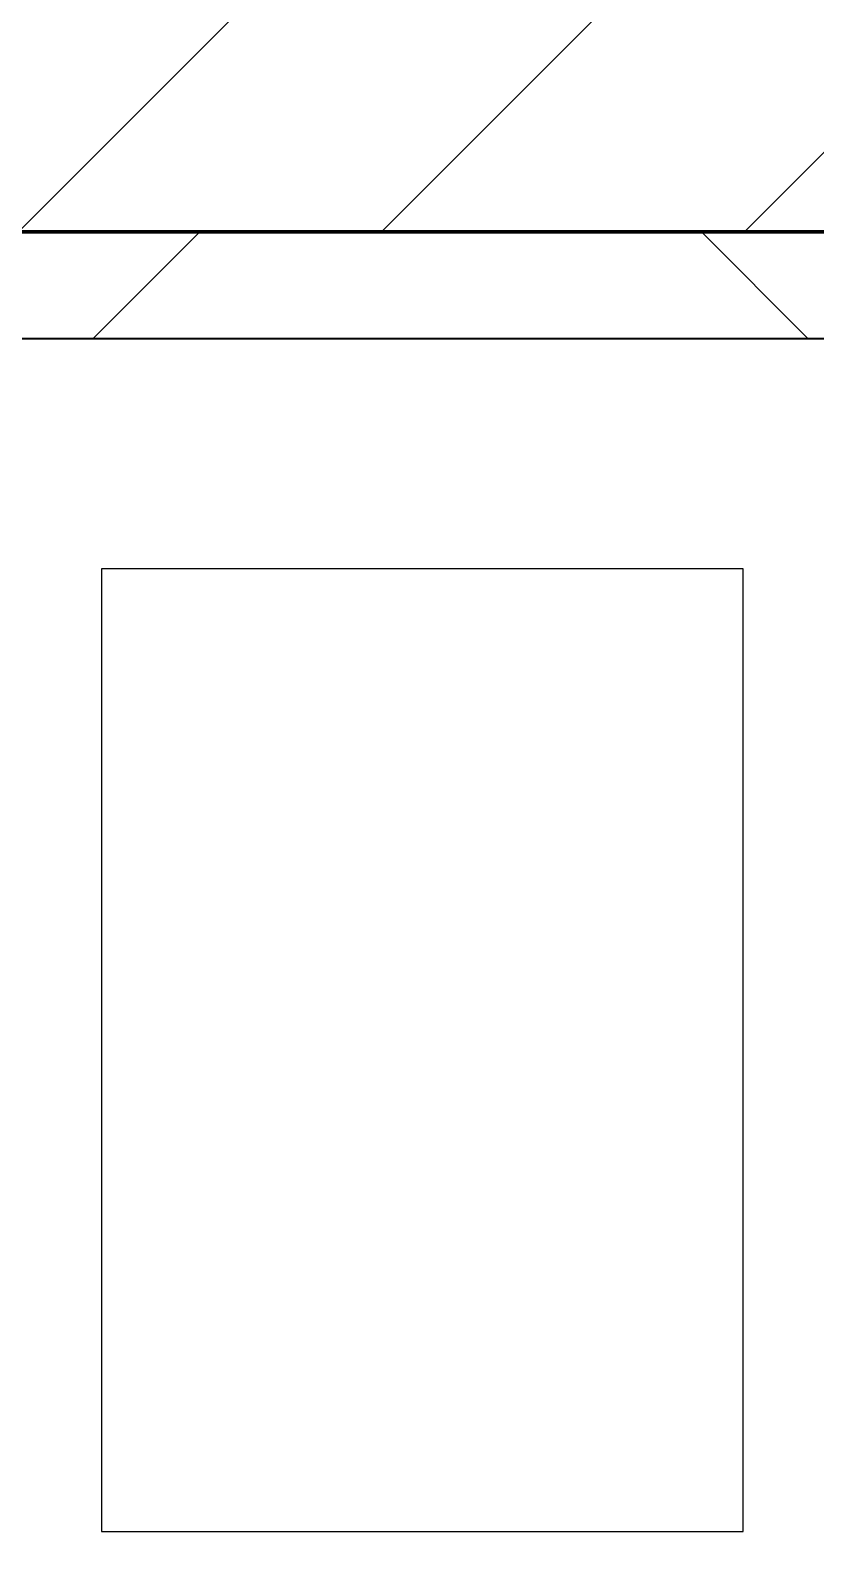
# Model space of a CAD drawing. Header units: millimetres. Extents: x -853228 to -744682, y -17776 to 32484.
# Drawn here: x -824966 to -824599, y 7325 to 8038 of the extents above; entities that cross this region are included whole.
import ezdxf
from ezdxf.xclip import XClip

# ---------------------------------------------------------------- set-up
doc = ezdxf.new("R2010")
doc.units = ezdxf.units.MM
doc.header["$XCLIPFRAME"] = 0
doc.layers.add('000 - WIPEOUT', color=250, linetype='Continuous')
doc.layers.add('A11_ALU.SOLID SHEET', color=2, linetype='Continuous')
for name, color, linetype, lineweight in [('A-GLAZ-CURT', 2, 'Continuous', 9), ('A-WALL', 5, 'Continuous', 35), ('A-WALL-FNSH', 2, 'Continuous', 35), ('A-WALL-PATT', 1, 'Continuous', 9)]:
    doc.layers.add(name, color=color, linetype=linetype, lineweight=lineweight)

# ---------------------------------------------------------------- blocks, each defined once
blk = doc.blocks.new('PPLS-PP19_Custom Tile Pattern - Custom Tile Pattern-V49-4281-01 ENLARGED LOWER PLATFORM LEVEL - REFLECTED CEILING PLAN - SHEET 2')
at = {"layer": 'A-GLAZ-CURT'}
for p, q in [((-300, 0), (300, 0)), ((300, 0), (-300, 0)), ((195.99, 0), (208.62, 0)), ((208.62, 0), (195.99, 0)), ((209.65, 0), (213.31, 0)), ((213.31, 0), (209.65, 0)), ((230.06, 0), (300, 0)), ((-300, -50), (300, -50)), ((300, -50), (-300, -50))]:
    blk.add_line(p, q, dxfattribs=at)
for points, knots in [([(136.44, 0), (121.66, 0), (86.93, 0), (51.16, 0), (31.18, 0)], [-106.750556, -106.750556, -106.750556, -106.750556, -59.610984, 0, 0, 0, 0]), ([(36.29, 0), (37.77, 0), (48.82, 0), (64.79, 0), (95.91, 0), (124.45, 0), (132.42, 0), (134.6, 0)], [-314.598523, -314.598523, -314.598523, -314.598523, -305.899624, -287.17622, -249.500363, -194.761443, -152.241002, -152.241002, -152.241002, -152.241002]), ([(70.7, 0), (75.42, 0), (98.18, 0), (120.63, 0), (138.28, 0), (138.53, 0)], [-360.682439, -360.682439, -360.682439, -360.682439, -346.313304, -291.370682, -290.5735, -290.5735, -290.5735, -290.5735]), ([(139.11, 0), (129.86, 0), (109.15, 0), (82.56, 0), (70.7, 0)], [-454.816382, -454.816382, -454.816382, -454.816382, -401.860199, -359.602546, -359.602546, -359.602546, -359.602546]), ([(70.7, 0), (81.41, 0), (101.3, 0), (116.36, 0), (128.63, 0), (128.95, 0)], [-95.030487, -95.030487, -95.030487, -95.030487, -63.759246, -39.050993, -35.895543, -35.895543, -35.895543, -35.895543]), ([(94.4, 0), (94.4, 0), (94.64, 0), (99.11, 0), (108.97, 0), (120.79, 0), (139.94, 0), (163.31, 0), (185.23, 0), (193.62, 0), (194.69, 0), (194.79, 0)], [-2348.345796, -2348.345796, -2348.345796, -2348.345796, -2310.419338, -2233.599744, -2052.234781, -1843.028543, -1530.39897, -1095.004608, -529.74427, -295.064701, -265.121568, -265.121568, -265.121568, -265.121568]), ([(129.02, 0), (129.02, 0), (124.41, 0), (122.35, 0), (114.96, 0), (108.04, 0), (103.09, 0)], [-35.386604, -35.386604, -35.386604, -35.386604, -31.430235, -22.807238, -15.488593, 0, 0, 0, 0]), ([(157.9, 0), (156.77, 0), (151.67, 0), (143.29, 0), (134.04, 0), (126.24, 0), (118.6, 0), (114.23, 0), (111.98, 0), (105.66, 0), (105.23, 0), (105.23, 0)], [-10292.955006, -10292.955006, -10292.955006, -10292.955006, -10098.273015, -9847.788484, -9677.714971, -9567.007022, -9453.21225, -9220.200448, -9012.77275, -8966.157302, -8929.495943, -8929.495943, -8929.495943, -8929.495943]), ([(128.58, 0), (128.8, 0), (130.16, 0), (139.26, 0), (152.67, 0), (161.24, 0), (162.19, 0), (162.75, 0)], [-633.326174, -633.326174, -633.326174, -633.326174, -627.736123, -618.981161, -602.094757, -592.980799, -581.414464, -581.414464, -581.414464, -581.414464]), ([(137.1, 0), (136, 0), (133.64, 0), (129.87, 0), (129.11, 0)], [-670.405967, -670.405967, -670.405967, -670.405967, -651.020627, -640.742133, -640.742133, -640.742133, -640.742133]), ([(168.37, 0), (167.68, 0), (162.47, 0), (152.92, 0), (140.13, 0), (139.66, 0)], [-543.375029, -543.375029, -543.375029, -543.375029, -530.793311, -458.593899, -455.880018, -455.880018, -455.880018, -455.880018]), ([(193.8, 0), (193.33, 0), (190.11, 0), (183.13, 0), (171, 0), (161.95, 0), (161.28, 0), (158.35, 0), (157.85, 0), (157.77, 0)], [-11665.349007, -11665.349007, -11665.349007, -11665.349007, -11565.880756, -11105.624034, -10839.086983, -10768.332124, -10666.779182, -10580.760289, -10550.278881, -10550.278881, -10550.278881, -10550.278881]), ([(208.57, 0), (207.48, 0), (193.42, 0), (177.41, 0), (159.34, 0), (158.33, 0), (158.3, 0)], [-191.665554, -191.665554, -191.665554, -191.665554, -187.987675, -143.776725, -129.632772, -123.352749, -123.352749, -123.352749, -123.352749]), ([(159.07, 0), (159.13, 0), (160.84, 0), (165.21, 0), (174.15, 0), (185.98, 0), (208.82, 0), (219.42, 0), (230.06, 0)], [-115.643202, -115.643202, -115.643202, -115.643202, -114.681583, -87.660824, -65.295536, -41.623857, -24.459831, 0, 0, 0, 0]), ([(162.75, 0), (165.4, 0), (170.91, 0), (172.61, 0), (172.61, 0)], [-111.264224, -111.264224, -111.264224, -111.264224, -56.742688, -19.085662, -19.085662, -19.085662, -19.085662]), ([(247.1, 0), (246.76, 0), (245.04, 0), (238.34, 0), (226.56, 0), (221.1, 0), (200.27, 0), (182.99, 0), (174.27, 0), (169.67, 0), (168.99, 0)], [-9649.085549, -9649.085549, -9649.085549, -9649.085549, -9581.591397, -9406.094246, -9221.510254, -9016.44624, -8717.832359, -8253.978395, -8152.463617, -8069.855175, -8069.855175, -8069.855175, -8069.855175]), ([(207.63, 0), (206.64, 0), (201.39, 0), (187.54, 0), (175.3, 0), (169.49, 0)], [-189.769456, -189.769456, -189.769456, -189.769456, -184.406837, -162.427601, -142.916156, -142.916156, -142.916156, -142.916156]), ([(171.51, 0), (176.48, 0), (193.23, 0), (201.45, 0), (206.02, 0), (208.19, 0)], [-7971.819559, -7971.819559, -7971.819559, -7971.819559, -7784.112253, -7606.717214, -7311.684787, -7311.684787, -7311.684787, -7311.684787]), ([(172.07, 0), (177.66, 0), (187.87, 0), (201.08, 0), (207.47, 0), (213.96, 0), (215.11, 0)], [-255.364076, -255.364076, -255.364076, -255.364076, -237.955587, -223.92608, -215.862851, -208.75215, -208.75215, -208.75215, -208.75215]), ([(215.22, 0), (214.62, 0), (212.04, 0), (209.86, 0), (208.59, 0)], [-203.825446, -203.825446, -203.825446, -203.825446, -198.527383, -191.529523, -191.529523, -191.529523, -191.529523]), ([(208.67, 0), (210.39, 0), (213.9, 0), (241.96, 0), (266.73, 0), (281.71, 0), (291.71, 0), (296.52, 0), (297.86, 0), (298.09, 0)], [-7289.299508, -7289.299508, -7289.299508, -7289.299508, -7042.621073, -6582.165592, -6068.460911, -5766.029927, -5566.724884, -5280.360606, -5199.253518, -5199.253518, -5199.253518, -5199.253518]), ([(300, 0), (286.53, 0), (255.8, 0), (224.99, 0), (209.53, 0)], [-285.253232, -285.253232, -285.253232, -285.253232, -244.693688, -192.73867, -192.73867, -192.73867, -192.73867]), ([(300, 0), (288.22, 0), (262, 0), (230.43, 0), (219.94, 0), (219.02, 0)], [-12528.858583, -12528.858583, -12528.858583, -12528.858583, -11905.454923, -11162.864862, -10856.732305, -10856.732305, -10856.732305, -10856.732305]), ([(219.9, 0), (220.86, 0), (227.84, 0), (242.06, 0), (246.54, 0), (246.96, 0)], [-10670.940496, -10670.940496, -10670.940496, -10670.940496, -10511.382485, -9925.173265, -9834.877357, -9834.877357, -9834.877357, -9834.877357]), ([(284.76, 0), (284.76, 0), (285.09, 0), (287.47, 0), (293.59, 0), (297.76, 0), (300, 0)], [-4110.630118, -4110.630118, -4110.630118, -4110.630118, -4053.389046, -3959.664717, -3862.421465, -3746.95702, -3746.95702, -3746.95702, -3746.95702]), ([(297.38, 0), (295.84, 0), (291.62, 0), (285.38, 0), (284.87, 0)], [-4803.172655, -4803.172655, -4803.172655, -4803.172655, -4358.271401, -4143.037883, -4143.037883, -4143.037883, -4143.037883])]:
    blk.add_open_spline(points, degree=3, knots=knots, dxfattribs=at)
for points in [[(168.74, 0), (168.74, 0), (169.81, 0), (171.51, 0)], [(195.11, 0), (194.91, 0), (194.44, 0), (193.8, 0)]]:
    blk.add_open_spline(points, degree=3, dxfattribs=at)
blk = doc.blocks.new('PPLS-PP19_Custom Tile Pattern - Custom Tile Pattern-V50-4281-01 ENLARGED LOWER PLATFORM LEVEL - REFLECTED CEILING PLAN - SHEET 2')
at = {"layer": 'A-GLAZ-CURT'}
for p, q in [((-300, 0), (300, 0)), ((300, 0), (-300, 0)), ((-293.07, 0), (-275.75, 0)), ((-275.75, 0), (-293.07, 0)), ((-222.32, 0), (-205, 0)), ((-205, 0), (-222.32, 0)), ((-300, -50), (300, -50)), ((300, -50), (-300, -50))]:
    blk.add_line(p, q, dxfattribs=at)
at = {"layer": 'A-GLAZ-CURT', "flags": 128}
for points in [[(-300, 0), (-291.56, 0), (-283.3, 0), (-275.2, 0), (-267.26, 0), (-259.45, 0), (-251.77, 0), (-244.2, 0), (-236.74, 0), (-229.36, 0), (-222.06, 0), (-214.83, 0), (-207.71, 0), (-200.76, 0), (-194.02, 0), (-187.54, 0), (-181.38, 0), (-175.58, 0), (-170.25, 0), (-165.64, 0), (-162.01, 0), (-159.53, 0), (-157.46, 0), (-154.52, 0), (-149.42, 0), (-141.84, 0), (-132.81, 0), (-126.08, 0)], [(-184.81, 0), (-190.44, 0), (-196.37, 0), (-202.58, 0), (-209.04, 0), (-215.73, 0), (-222.63, 0), (-229.72, 0), (-236.97, 0), (-244.39, 0), (-251.96, 0), (-259.67, 0), (-267.51, 0), (-275.48, 0), (-283.55, 0), (-291.73, 0), (-300, 0)], [(-125.17, 0), (-128.55, 0), (-134.16, 0), (-140.03, 0), (-145.5, 0), (-150.63, 0), (-155.53, 0), (-160.27, 0), (-164.95, 0), (-169.65, 0), (-174.47, 0), (-179.49, 0), (-184.58, 0)]]:
    blk.add_lwpolyline(points, dxfattribs=at)
at = {"layer": 'A-GLAZ-CURT'}
for points, knots in [([(-300, 0), (-284.65, 0), (-236.57, 0), (-174.61, 0), (-129.95, 0), (-110.8, 0), (-99.5, 0), (-91.46, 0)], [-5323.127839, -5323.127839, -5323.127839, -5323.127839, -4502.809032, -2700.551212, -1002.059161, -460.363443, 0, 0, 0, 0]), ([(-253.52, 0), (-263.12, 0), (-278.21, 0), (-294.48, 0), (-300, 0)], [-14302.028962, -14302.028962, -14302.028962, -14302.028962, -13729.592194, -13439.944408, -13439.944408, -13439.944408, -13439.944408]), ([(-253.69, 0), (-258.13, 0), (-262.64, 0), (-264.9, 0), (-265.4, 0)], [-531.287897, -531.287897, -531.287897, -531.287897, -208.940337, 0, 0, 0, 0]), ([(-258.6, 0), (-257.91, 0), (-256.55, 0), (-254.91, 0), (-254.15, 0)], [-5722.54675, -5722.54675, -5722.54675, -5722.54675, -5657.471696, -5607.327688, -5607.327688, -5607.327688, -5607.327688]), ([(-137.88, 0), (-140.56, 0), (-147.66, 0), (-147.69, 0), (-158.72, 0), (-174.02, 0), (-185.59, 0), (-209.77, 0), (-232.01, 0), (-248.88, 0), (-253.42, 0), (-253.55, 0)], [-3187.727384, -3187.727384, -3187.727384, -3187.727384, -2919.378265, -2477.344047, -2237.412286, -2029.680487, -1755.085331, -1400.429864, -858.079193, -543.655514, -534.64107, -534.64107, -534.64107, -534.64107]), ([(-253.54, 0), (-250.73, 0), (-240.08, 0), (-225.99, 0), (-213.1, 0), (-200.2, 0), (-191.23, 0), (-185.2, 0), (-184.59, 0)], [-5594.246546, -5594.246546, -5594.246546, -5594.246546, -5413.335975, -5017.494783, -4832.723979, -4666.091899, -4349.945572, -4314.440031, -4314.440031, -4314.440031, -4314.440031]), ([(-116.31, 0), (-122.18, 0), (-150.34, 0), (-195.02, 0), (-239.31, 0), (-253.04, 0)], [-17701.573127, -17701.573127, -17701.573127, -17701.573127, -17136.203329, -15131.813646, -14311.641192, -14311.641192, -14311.641192, -14311.641192]), ([(-133.82, 0), (-135.51, 0), (-137.8, 0), (-149.31, 0), (-162.01, 0), (-177.91, 0), (-199.46, 0), (-216.65, 0), (-231.26, 0), (-233.46, 0), (-234, 0)], [-2731.647847, -2731.647847, -2731.647847, -2731.647847, -2418.507304, -2308.929706, -2113.765672, -1763.376603, -1422.553702, -978.033455, -846.069444, -682.911962, -682.911962, -682.911962, -682.911962]), ([(-233.49, 0), (-233.44, 0), (-232.38, 0), (-230.74, 0), (-225.3, 0), (-223.63, 0)], [-455.274641, -455.274641, -455.274641, -455.274641, -440.605512, -119.536984, 0, 0, 0, 0]), ([(-223.63, 0), (-219.39, 0), (-206.17, 0), (-188.58, 0), (-169.02, 0), (-152.12, 0), (-136.84, 0), (-127.33, 0), (-124.19, 0), (-123.43, 0), (-123.28, 0)], [-5463.295695, -5463.295695, -5463.295695, -5463.295695, -5161.076232, -4739.070012, -4465.409639, -4149.119819, -3839.893365, -3647.167523, -3488.92562, -3439.852845, -3439.852845, -3439.852845, -3439.852845]), ([(-183.92, 0), (-178.74, 0), (-170.52, 0), (-158.7, 0), (-157.22, 0)], [-4301.511651, -4301.511651, -4301.511651, -4301.511651, -4000.813434, -3840.635403, -3840.635403, -3840.635403, -3840.635403]), ([(-152.35, 0), (-151.03, 0), (-147.71, 0), (-143.57, 0), (-138.62, 0)], [-3494.978217, -3494.978217, -3494.978217, -3494.978217, -3371.022232, -3227.460399, -3227.460399, -3227.460399, -3227.460399]), ([(-118.78, 0), (-121.86, 0), (-126.28, 0), (-136.96, 0), (-147.46, 0), (-150.03, 0), (-150.57, 0)], [-5938.474035, -5938.474035, -5938.474035, -5938.474035, -5700.061948, -5508.838257, -5298.784692, -5196.16478, -5196.16478, -5196.16478, -5196.16478]), ([(-150.34, 0), (-150.07, 0), (-147.75, 0), (-142.6, 0), (-127.26, 0), (-107.3, 0), (-90.42, 0), (-75.26, 0), (-68.41, 0), (-65.12, 0), (-63.63, 0)], [-4948.728362, -4948.728362, -4948.728362, -4948.728362, -4883.323924, -4440.880425, -4054.690705, -3793.097032, -3402.597032, -3144.956779, -3050.982048, -2969.237017, -2969.237017, -2969.237017, -2969.237017]), ([(-116.66, 0), (-123.83, 0), (-133.98, 0), (-147.74, 0), (-149.07, 0)], [-6858.444941, -6858.444941, -6858.444941, -6858.444941, -6449.282163, -6277.220794, -6277.220794, -6277.220794, -6277.220794]), ([(-148.23, 0), (-146.94, 0), (-140.15, 0), (-137.28, 0), (-133.93, 0), (-128.78, 0), (-126.5, 0)], [-6162.058746, -6162.058746, -6162.058746, -6162.058746, -6017.569127, -5560.701257, -5364.112219, -5231.017328, -5231.017328, -5231.017328, -5231.017328]), ([(-116.68, 0), (-120.05, 0), (-127.34, 0), (-139.03, 0), (-146.11, 0), (-146.95, 0)], [-1120.9132, -1120.9132, -1120.9132, -1120.9132, -945.742622, -741.901385, -489.130243, -489.130243, -489.130243, -489.130243]), ([(-146.69, 0), (-146.59, 0), (-145.49, 0), (-135.69, 0), (-128.29, 0), (-125.15, 0)], [-420.34245, -420.34245, -420.34245, -420.34245, -406.956646, -290.263673, 0, 0, 0, 0]), ([(-127.41, 0), (-131.63, 0), (-133.16, 0), (-134.09, 0), (-134.15, 0)], [-8540.990293, -8540.990293, -8540.990293, -8540.990293, -8266.114998, -8246.473386, -8246.473386, -8246.473386, -8246.473386]), ([(-134.15, 0), (-133.32, 0), (-130.31, 0), (-122.43, 0), (-116.25, 0), (-115.69, 0)], [-7657.439573, -7657.439573, -7657.439573, -7657.439573, -7293.749979, -6839.55839, -6794.952595, -6794.952595, -6794.952595, -6794.952595]), ([(-120.13, 0), (-120.14, 0), (-120.24, 0), (-121.3, 0), (-129.25, 0), (-133.82, 0)], [-2933.992132, -2933.992132, -2933.992132, -2933.992132, -2920.575025, -2840.280255, -2731.647847, -2731.647847, -2731.647847, -2731.647847]), ([(-113.43, 0), (-113.44, 0), (-113.96, 0), (-119.73, 0), (-125.43, 0), (-127.03, 0), (-127.41, 0)], [-328.499627, -328.499627, -328.499627, -328.499627, -282.672656, -98.539552, -24.539552, 0, 0, 0, 0]), ([(-126.5, 0), (-122.44, 0), (-108.71, 0), (-86.68, 0), (-63.44, 0), (-54.4, 0), (-50.17, 0), (-47.49, 0), (-46.89, 0)], [-5231.017328, -5231.017328, -5231.017328, -5231.017328, -4994.692869, -4542.524482, -4008.285538, -3689.699207, -3546.54457, -3508.552178, -3508.552178, -3508.552178, -3508.552178]), ([(-125.15, 0), (-124.93, 0), (-122.77, 0), (-119.2, 0), (-115.67, 0)], [-3362.7396, -3362.7396, -3362.7396, -3362.7396, -3342.215224, -3152.568375, -3152.568375, -3152.568375, -3152.568375]), ([(-122.08, 0), (-122.01, 0), (-121.69, 0), (-121.2, 0), (-120.88, 0)], [-3136.336417, -3136.336417, -3136.336417, -3136.336417, -3110.304437, -3035.164275, -3035.164275, -3035.164275, -3035.164275]), ([(-46.58, 0), (-46.9, 0), (-49.43, 0), (-60.59, 0), (-81.23, 0), (-99.51, 0), (-114.02, 0), (-117.28, 0), (-118.78, 0)], [-1458.985396, -1458.985396, -1458.985396, -1458.985396, -1405.135169, -1060.00838, -740.068933, -229.489605, -116.330425, 0, 0, 0, 0])]:
    blk.add_open_spline(points, degree=3, knots=knots, dxfattribs=at)
for points in [[(-117.74, 0), (-117.53, 0), (-117.09, 0), (-116.55, 0)], [(-115.66, 0), (-116.54, 0), (-117.2, 0), (-117.56, 0)]]:
    blk.add_open_spline(points, degree=3, dxfattribs=at)
blk = doc.blocks.new('*U516')
at = {"layer": 'A-GLAZ-CURT', "rotation": 180}
for name, p in [('PPLS-PP19_Custom Tile Pattern - Custom Tile Pattern-V50-4281-01 ENLARGED LOWER PLATFORM LEVEL - REFLECTED CEILING PLAN - SHEET 2', (-23400, 4315)), ('PPLS-PP19_Custom Tile Pattern - Custom Tile Pattern-V49-4281-01 ENLARGED LOWER PLATFORM LEVEL - REFLECTED CEILING PLAN - SHEET 2', (-22800, 4315))]:
    blk.add_blockref(name, p, dxfattribs=at)
blk = doc.blocks.new('*U910')
at = {"color": 3}
blk.add_wipeout([(-225, -1650), (225, -1650), (225, -1950), (-225, -1950)], dxfattribs=at).dxf.layer = '000 - WIPEOUT'
at = {"layer": 'A11_ALU.SOLID SHEET', "color": 0, "linetype": 'ByBlock'}
blk.add_lwpolyline([(-225, -1950), (225, -1950), (225, -1650), (-225, -1650)], close=True, dxfattribs=at)
blk = doc.blocks.new('*U986')
blk.add_lwpolyline([(-87625, 350), (-76337.63, 350), (-76337.63, 4315), (-87625, 4315)], close=True)
at = {"layer": 'A11_ALU.SOLID SHEET', "linetype": 'ByBlock', "rotation": 90}
blk.add_blockref('*U910', (-81900, 3982.5), dxfattribs=at)

msp = doc.modelspace()

# ---------------------------------------------------------------- hatches: boundary and pattern name
at = {"layer": 'A-WALL-PATT', "lineweight": 9}
h = msp.add_hatch(dxfattribs=at)
h.set_pattern_fill('FP_2', color=256, style=0, pattern_type=2)
h.set_pattern_definition([(45, (0, 0), (-84.852814, 84.852814), [])])
h.paths.add_polyline_path([(-814007.37, 7944.02), (-814007.37, 8144.02), (-842657.37, 8144.02), (-842657.37, 7944.02), (-826541.23, 7944.02), (-826539.02, 7948.97), (-826527.94, 7944.02), (-814073.76, 7944.02)])

# ---------------------------------------------------------------- linework, layer by layer
at = {"layer": 'A-WALL', "color": 7, "lineweight": 70}
for p, q in [((-817973.34, 7944.02), (-825382.37, 7944.02)), ((-825382.37, 7944.02), (-817973.34, 7944.02))]:
    msp.add_line(p, q, dxfattribs=at)

# ---------------------------------------------------------------- block references
ref = msp.add_blockref('*U986', (-744682.37, 3579.02))
XClip(ref).set_block_clipping_path([(-104690.1238047113, -9620.0077451946), (-34092.6543255158, 14393.0014498748)])

# ---------------------------------------------------------------- next in the draw order: hatches: boundary and pattern name
at = {"layer": 'A-WALL-PATT', "lineweight": 9}
h = msp.add_hatch(dxfattribs=at)
h.set_pattern_fill('FP_3', color=256, style=0, pattern_type=2)
h.set_pattern_definition([(45, (0, 0), (-212.13203, 212.13203), []), (135, (0, 0), (-212.13203, -212.13203), [])])
h.paths.add_polyline_path([(-818486.1, 7894.02), (-817973.34, 7894.02), (-817973.34, 7944.02), (-826527.94, 7944.02), (-826491.55, 7927.76), (-826489.44, 7931.09), (-826482.37, 7934.02), (-826475.3, 7931.09), (-826472.37, 7924.02), (-826472.37, 7919.19), (-826414.53, 7894.02), (-820692.28, 7894.02)])
h.paths.add_polyline_path([(-826582.37, 7894.02), (-826526.34, 7894.02), (-826557.37, 7907.88), (-826541.23, 7944.02), (-834960.89, 7944.02), (-834960.89, 7894.02), (-826621.36, 7894.02)])

# ---------------------------------------------------------------- next in the draw order: linework, layer by layer
msp.add_spline([(-835882.37, 3579.02), (-801682.37, 12088.47), (-758836, 27096.51), (-744682.37, 3579.02)], degree=3)
at = {"layer": 'A-WALL-FNSH', "color": 250}
msp.add_line((-817973.34, 7894.02), (-825382.37, 7894.02), dxfattribs=at)

# ---------------------------------------------------------------- next in the draw order: block references
msp.add_blockref('*U516', (-801682.37, 3579.02))

doc.saveas('drawing.dxf')
